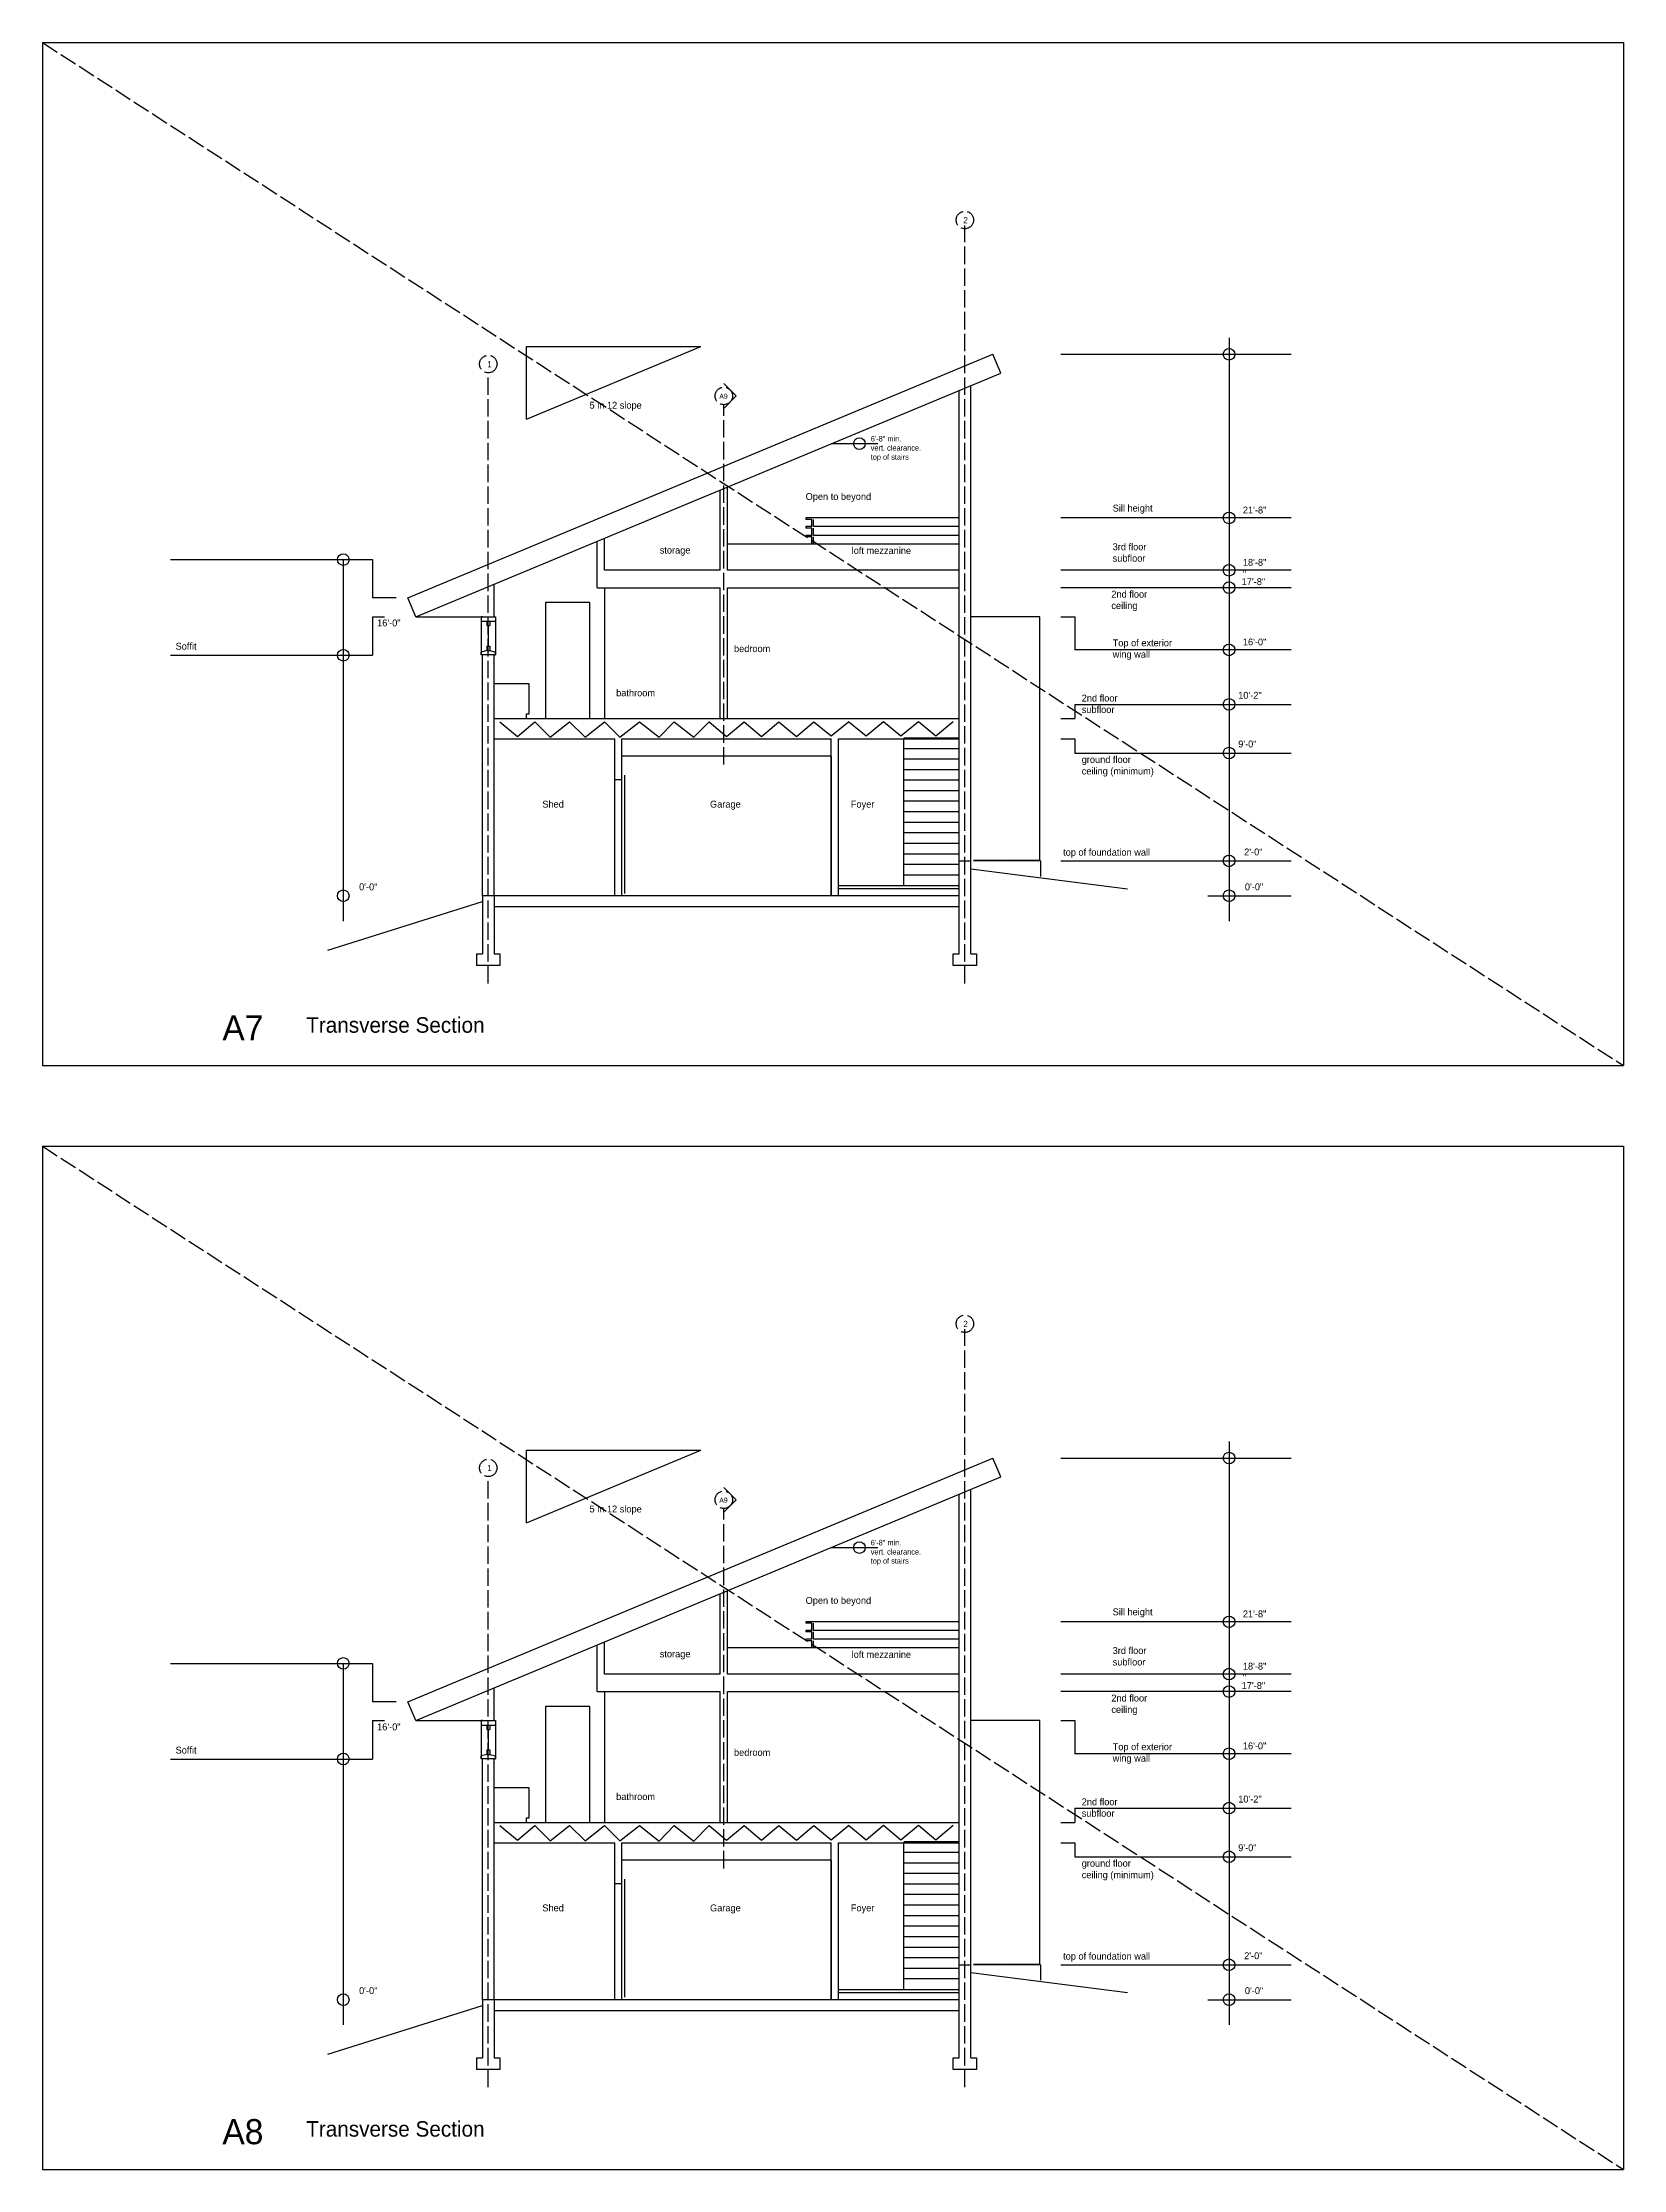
# Model space of a CAD drawing. Header units: inches. Extents: x -173 to 6851, y -1827 to 3486.
# Drawn here: x 2166 to 3254, y -308 to 1156 of the extents above; entities that cross this region are included whole.
import ezdxf

# ---------------------------------------------------------------- set-up
doc = ezdxf.new("R2010")
doc.units = ezdxf.units.IN
doc.header["$MEASUREMENT"] = 0
doc.linetypes.add('ACAD_ISO02W100', pattern=[15, 12, -3])
for name, color, linetype in [('blocks', 251, 'Continuous'), ('const', 7, 'Continuous'), ('e1', 7, 'Continuous'), ('e2', 251, 'Continuous'), ('grid', 252, 'ACAD_ISO02W100'), ('millwork', 253, 'Continuous'), ('soffit', 253, 'ACAD_ISO02W100'), ('stairs', 140, 'Continuous'), ('walls', 7, 'Continuous')]:
    doc.layers.add(name, color=color, linetype=linetype)

msp = doc.modelspace()

# ---------------------------------------------------------------- linework, layer by layer
for p, q in [((2166, 1155.7), (3254, 1155.7)), ((2166, 1155.7), (2166, 451.7)), ((3254, 1155.7), (3254, 451.7)), ((2166, 956.7), (2166, 451.7)), ((2796.8, 592.6), (2804.8, 592.6)), ((2166, 451.7), (3254, 451.7)), ((2166, 396.2), (2836.2, 396.2)), ((2166, 396.2), (3254, 396.2)), ((2166, 396.2), (2166, -307.8)), ((3254, 396.2), (3254, -307.8)), ((2166, 197.2), (2166, -307.8)), ((2796.8, -167), (2804.8, -167)), ((2166, -307.8), (2836.2, -307.8)), ((2166, -307.8), (3254, -307.8))]:
    msp.add_line(p, q)
at = {"layer": 'blocks'}
for p, q in [((2806.8, 593.1), (2828.3, 593.1)), ((2828.8, 593.1), (2852.3, 593.1)), ((2806.8, -166.5), (2828.3, -166.5)), ((2828.8, -166.5), (2852.3, -166.5))]:
    msp.add_line(p, q, dxfattribs=at)
at = {"layer": 'e1'}
for p, q in [((2632.4, 690.6), (2632.4, 780.6)), ((2637.4, 690.6), (2637.4, 780.6)), ((2708.8, 568.6), (2708.8, 660.6)), ((2713.8, 568.6), (2713.8, 660.6)), ((2559.8, 568.6), (2559.8, 648.6)), ((2564.8, 568.6), (2564.8, 648.6)), ((2632.4, -69), (2632.4, 21)), ((2637.4, -69), (2637.4, 21)), ((2708.8, -191), (2708.8, -99)), ((2713.8, -191), (2713.8, -99)), ((2559.8, -191), (2559.8, -111)), ((2564.8, -191), (2564.8, -111))]:
    msp.add_line(p, q, dxfattribs=at)
at = {"layer": 'e2'}
for p, q in [((2982.6, 952.6), (2982.6, 551.1)), ((2866.9, 941.2), (3025.4, 941.2)), ((2708.8, 879.7), (2741, 879.7)), ((3025.4, 828.6), (2866.9, 828.6)), ((2254, 799.9), (2393.1, 799.9)), ((2373, 799.9), (2373, 551.1)), ((2393.1, 799.9), (2393.1, 773.5)), ((3025.4, 792.6), (2866.9, 792.6)), ((2552.8, 780.6), (2552.8, 690.6)), ((3025.4, 780.6), (2866.9, 780.6)), ((2890.9, 780.6), (2876.5, 780.6)), ((2409.3, 773.5), (2393.1, 773.5)), ((2512.4, 690.6), (2512.4, 770.6)), ((2512.4, 770.6), (2542.4, 770.6)), ((2542.4, 770.6), (2542.4, 690.6)), ((2393.1, 760.6), (2401.3, 760.6)), ((2393.1, 760.6), (2393.1, 734.1)), ((2467.8, 760.6), (2467.8, 734.3)), ((2477.8, 760.6), (2477.8, 734.3)), ((2852.3, 760.6), (2804.8, 760.6)), ((2852.3, 593.1), (2852.3, 760.6)), ((2866.9, 760.6), (2876.5, 760.6)), ((2876.5, 760.6), (2876.5, 737.8)), ((2254, 734.1), (2393.1, 734.1)), ((3025.4, 737.8), (2876.5, 737.8)), ((2476.8, 714.6), (2500.8, 714.6)), ((2500.8, 714.6), (2500.8, 693.6)), ((2480.8, 688.3), (2492.8, 678.3)), ((2492.8, 678.3), (2504.8, 688.3)), ((2500.8, 693.6), (2498.8, 693.6)), ((2498.8, 693.6), (2498.8, 690.6)), ((2504.8, 688.3), (2515.4, 677.7)), ((2515.4, 677.7), (2528.8, 688.3)), ((2528.8, 688.3), (2539.4, 677.7)), ((2539.4, 677.7), (2552.8, 688.3)), ((2552.8, 688.3), (2563.4, 677.7)), ((2563.4, 677.7), (2576.8, 688.3)), ((2576.8, 688.3), (2590.3, 677.7)), ((2590.3, 677.7), (2600.8, 688.3)), ((2600.8, 688.3), (2614.3, 677.7)), ((2614.3, 677.7), (2624.8, 688.3)), ((2624.8, 688.3), (2636.8, 678.3)), ((2636.8, 678.3), (2648.8, 688.3)), ((2648.8, 688.3), (2660.8, 678.3)), ((2660.8, 678.3), (2672.8, 688.3)), ((2672.8, 688.3), (2684.8, 678.3)), ((2684.8, 678.3), (2696.8, 688.3)), ((2696.8, 688.3), (2708.8, 678.6)), ((2708.8, 678.6), (2720.8, 688.3)), ((2720.8, 688.6), (2732.8, 678.6)), ((2732.8, 678.6), (2744.8, 688.6)), ((2744.8, 688.6), (2756.8, 678.6)), ((2756.8, 678.6), (2768.8, 688.6)), ((2768.8, 688.6), (2780.8, 678.6)), ((2780.8, 678.6), (2792.8, 688.6)), ((2866.9, 690.6), (2876.5, 690.6)), ((2876.5, 700.3), (3025.4, 700.3)), ((2876.5, 700.3), (2876.5, 690.6)), ((2866.9, 676.6), (2876.5, 676.6)), ((2876.5, 676.6), (2876.5, 666.8)), ((2708.8, 664.6), (2564.8, 664.6)), ((2876.5, 666.8), (3025.4, 666.8)), ((2852.8, 592.6), (2806.8, 592.6)), ((2852.8, 592.6), (2852.8, 581.9)), ((2866.9, 592.6), (3025.4, 592.6)), ((2967.9, 568.6), (3025.4, 568.6)), ((2982.6, 193), (2982.6, -208.4)), ((2866.9, 181.7), (3025.4, 181.7)), ((2708.8, 120.1), (2741, 120.1)), ((3025.4, 69), (2866.9, 69)), ((2254, 40.4), (2393.1, 40.4)), ((2373, 40.4), (2373, -208.4)), ((2393.1, 40.4), (2393.1, 13.9)), ((3025.4, 33), (2866.9, 33)), ((2552.8, 21), (2552.8, -69)), ((3025.4, 21), (2866.9, 21)), ((2890.9, 21), (2876.5, 21)), ((2409.3, 13.9), (2393.1, 13.9)), ((2393.1, 1), (2401.3, 1)), ((2393.1, 1), (2393.1, -25.4)), ((2467.8, 1), (2467.8, -25.2)), ((2477.8, 1), (2477.8, -25.2)), ((2512.4, -69), (2512.4, 11)), ((2512.4, 11), (2542.4, 11)), ((2542.4, 11), (2542.4, -69)), ((2852.3, 1), (2804.8, 1)), ((2852.3, -166.5), (2852.3, 1)), ((2866.9, 1), (2876.5, 1)), ((2876.5, 1), (2876.5, -21.8)), ((2254, -25.4), (2393.1, -25.4)), ((3025.4, -21.8), (2876.5, -21.8)), ((2476.8, -45), (2500.8, -45)), ((2500.8, -45), (2500.8, -66)), ((2480.8, -71.2), (2492.8, -81.2)), ((2492.8, -81.2), (2504.8, -71.2)), ((2500.8, -66), (2498.8, -66)), ((2498.8, -66), (2498.8, -69)), ((2504.8, -71.2), (2515.4, -81.8)), ((2515.4, -81.8), (2528.8, -71.2)), ((2528.8, -71.2), (2539.4, -81.8)), ((2539.4, -81.8), (2552.8, -71.2)), ((2552.8, -71.2), (2563.4, -81.8)), ((2563.4, -81.8), (2576.8, -71.2)), ((2576.8, -71.2), (2590.3, -81.9)), ((2590.3, -81.9), (2600.8, -71.2)), ((2600.8, -71.2), (2614.3, -81.9)), ((2614.3, -81.9), (2624.8, -71.2)), ((2624.8, -71.2), (2636.8, -81.2)), ((2636.8, -81.2), (2648.8, -71.2)), ((2648.8, -71.2), (2660.8, -81.2)), ((2660.8, -81.2), (2672.8, -71.2)), ((2672.8, -71.2), (2684.8, -81.2)), ((2684.8, -81.2), (2696.8, -71.2)), ((2696.8, -71.2), (2708.8, -81)), ((2708.8, -81), (2720.8, -71.2)), ((2720.8, -71), (2732.8, -81)), ((2732.8, -81), (2744.8, -71)), ((2744.8, -71), (2756.8, -81)), ((2756.8, -81), (2768.8, -71)), ((2768.8, -71), (2780.8, -81)), ((2780.8, -81), (2792.8, -71)), ((2866.9, -69), (2876.5, -69)), ((2876.5, -59.2), (3025.4, -59.2)), ((2876.5, -59.2), (2876.5, -69)), ((2866.9, -83), (2876.5, -83)), ((2876.5, -83), (2876.5, -92.7)), ((2708.8, -95), (2564.8, -95)), ((2876.5, -92.7), (3025.4, -92.7)), ((2852.8, -167), (2806.8, -167)), ((2852.8, -167), (2852.8, -177.6)), ((2866.9, -167), (3025.4, -167)), ((2967.9, -191), (3025.4, -191))]:
    msp.add_line(p, q, dxfattribs=at)
for centre in [(2982.6, 941.2), (2728.2, 879.7), (2982.6, 828.6), (2373, 799.9), (2982.6, 792.6), (2982.6, 780.6), (2373, 734.1), (2982.6, 737.8), (2982.6, 700.3), (2982.6, 666.8), (2982.6, 592.6), (2373, 568.6), (2982.6, 568.6), (2982.6, 181.7), (2728.2, 120.1), (2982.6, 69), (2373, 40.4), (2982.6, 33), (2982.6, 21), (2373, -25.4), (2982.6, -21.8), (2982.6, -59.2), (2982.6, -92.7), (2982.6, -167), (2373, -191), (2982.6, -191)]:
    msp.add_circle(centre, 4, dxfattribs=at)
at = {"layer": 'grid'}
for p, q in [((2800.8, 508.3), (2800.8, 1029.9)), ((2472.8, 508.3), (2472.8, 928.5)), ((2634.9, 658.9), (2634.9, 906.5)), ((2800.8, -251.2), (2800.8, 270.4)), ((2472.8, -251.2), (2472.8, 168.9)), ((2634.9, -100.7), (2634.9, 147))]:
    msp.add_line(p, q, dxfattribs=at)
for centre in [(2800.8, 1033.6), (2472.8, 934.5), (2634.9, 912.5), (2800.8, 274.1), (2472.8, 174.9), (2634.9, 153)]:
    msp.add_circle(centre, 6, dxfattribs=at)
at = {"layer": 'millwork'}
for p, q in [((2499, 936.5), (2499, 946.5)), ((2499, 946.5), (2619, 946.5)), ((2499, 896.5), (2499, 946.5)), ((2499, 926.5), (2499, 936.5)), ((2499, 926.5), (2499, 926.5)), ((2796.8, 828.6), (2691.3, 828.6)), ((2691.3, 828.6), (2691.3, 827.6)), ((2695.5, 827.6), (2691.3, 827.6)), ((2695.5, 822.6), (2691.3, 822.6)), ((2691.3, 822.6), (2691.3, 821.6)), ((2695.5, 821.6), (2691.3, 821.6)), ((2695.5, 822.6), (2695.5, 827.6)), ((2695.5, 816.6), (2695.5, 821.6)), ((2696.5, 822.6), (2696.5, 827.6)), ((2796.8, 822.6), (2696.5, 822.6)), ((2696.5, 816.6), (2696.5, 821.6)), ((2796.8, 810.6), (2637.4, 810.6)), ((2691.3, 816.6), (2691.3, 815.6)), ((2695.5, 816.6), (2691.3, 816.6)), ((2695.5, 815.6), (2691.3, 815.6)), ((2695.5, 810.6), (2695.5, 815.6)), ((2796.8, 816.6), (2696.5, 816.6)), ((2696.5, 810.6), (2696.5, 815.6)), ((2758.8, 575.6), (2758.8, 676.6)), ((2499, 177), (2499, 187)), ((2499, 187), (2619, 187)), ((2499, 137), (2499, 187)), ((2499, 167), (2499, 177)), ((2499, 167), (2499, 167)), ((2796.8, 69), (2691.3, 69)), ((2691.3, 69), (2691.3, 68)), ((2695.5, 68), (2691.3, 68)), ((2695.5, 63), (2691.3, 63)), ((2691.3, 63), (2691.3, 62)), ((2695.5, 62), (2691.3, 62)), ((2695.5, 63), (2695.5, 68)), ((2695.5, 57), (2695.5, 62)), ((2696.5, 63), (2696.5, 68)), ((2796.8, 63), (2696.5, 63)), ((2696.5, 57), (2696.5, 62)), ((2796.8, 51), (2637.4, 51)), ((2691.3, 57), (2691.3, 56)), ((2695.5, 57), (2691.3, 57)), ((2695.5, 56), (2691.3, 56)), ((2695.5, 51), (2695.5, 56)), ((2796.8, 57), (2696.5, 57)), ((2696.5, 51), (2696.5, 56)), ((2758.8, -184), (2758.8, -83))]:
    msp.add_line(p, q, dxfattribs=at)
at = {"layer": 'soffit'}
for p, q in [((2166, 1155.7), (3254, 451.7)), ((2166, 396.2), (3254, -307.8))]:
    msp.add_line(p, q, dxfattribs=at)
at = {"layer": 'stairs'}
for p, q in [((2796.8, 677.1), (2758.8, 677.1)), ((2796.8, 669.8), (2758.8, 669.8)), ((2796.8, 662.6), (2758.8, 662.6)), ((2796.8, 655.3), (2758.8, 655.3)), ((2796.8, 648.1), (2758.8, 648.1)), ((2796.8, 640.8), (2758.8, 640.8)), ((2796.8, 633.6), (2758.8, 633.6)), ((2796.8, 626.3), (2758.8, 626.3)), ((2796.8, 619.1), (2758.8, 619.1)), ((2796.8, 611.8), (2758.8, 611.8)), ((2796.8, 604.6), (2758.8, 604.6)), ((2796.8, 597.3), (2758.8, 597.3)), ((2796.8, 590.1), (2758.8, 590.1)), ((2796.8, 582.8), (2758.8, 582.8)), ((2796.8, -82.5), (2758.8, -82.5)), ((2796.8, -89.7), (2758.8, -89.7)), ((2796.8, -97), (2758.8, -97)), ((2796.8, -104.2), (2758.8, -104.2)), ((2796.8, -111.5), (2758.8, -111.5)), ((2796.8, -118.7), (2758.8, -118.7)), ((2796.8, -126), (2758.8, -126)), ((2796.8, -133.2), (2758.8, -133.2)), ((2796.8, -140.5), (2758.8, -140.5)), ((2796.8, -147.7), (2758.8, -147.7)), ((2796.8, -155), (2758.8, -155)), ((2796.8, -162.2), (2758.8, -162.2)), ((2796.8, -169.5), (2758.8, -169.5)), ((2796.8, -176.7), (2758.8, -176.7))]:
    msp.add_line(p, q, dxfattribs=at)
at = {"layer": 'walls'}
for p, q in [((2417.5, 773.5), (2820.1, 941.2)), ((2499, 896.5), (2619, 946.5)), ((2825.5, 928.3), (2820.1, 941.2)), ((2422.9, 760.6), (2825.5, 928.3)), ((2634.9, 921), (2643.4, 912.5)), ((2634.9, 904), (2643.4, 912.5)), ((2796.8, 592.6), (2796.8, 916.4)), ((2804.8, 592.6), (2804.8, 919.7)), ((2637.4, 792.6), (2637.4, 850)), ((2632.4, 792.6), (2632.4, 847.9)), ((2547.8, 780.6), (2547.8, 812.6)), ((2552.8, 792.6), (2552.8, 814.7)), ((2632.4, 792.6), (2552.8, 792.6)), ((2796.8, 792.6), (2637.4, 792.6)), ((2476.8, 760.6), (2476.8, 783)), ((2547.8, 780.6), (2632.4, 780.6)), ((2637.4, 780.6), (2796.8, 780.6)), ((2422.9, 760.6), (2417.5, 773.5)), ((2422.9, 760.6), (2468.8, 760.6)), ((2467.8, 760.6), (2467.8, 757.6)), ((2468.8, 760.6), (2467.8, 760.6)), ((2467.8, 757.6), (2477.8, 757.6)), ((2468.8, 760.6), (2477.8, 760.6)), ((2471.8, 757.5), (2473.8, 757.5)), ((2471.8, 757.5), (2471.8, 754.6)), ((2471.8, 754.6), (2473.8, 754.6)), ((2472.8, 754.6), (2472.8, 740.4)), ((2473.8, 757.5), (2473.8, 754.6)), ((2477.8, 760.6), (2477.8, 757.6)), ((2471.8, 737.3), (2467.8, 736.3)), ((2467.8, 734.3), (2467.8, 736.3)), ((2476.8, 734.3), (2467.8, 734.3)), ((2468.8, 568.6), (2468.8, 734.3)), ((2471.8, 740.4), (2471.8, 737.3)), ((2471.8, 740.4), (2473.8, 740.4)), ((2471.8, 737.3), (2473.8, 737.3)), ((2473.8, 740.4), (2473.8, 737.3)), ((2473.8, 737.3), (2477.8, 736.3)), ((2476.8, 568.6), (2476.8, 734.3)), ((2476.8, 734.3), (2477.8, 734.3)), ((2477.8, 734.3), (2477.8, 736.3)), ((2477.8, 734.3), (2477.8, 734.3)), ((2637.4, 690.6), (2637.4, 702.7)), ((2476.8, 690.6), (2796.8, 690.6)), ((2476.8, 676.6), (2559.8, 676.6)), ((2559.8, 648.6), (2559.8, 676.6)), ((2564.8, 676.6), (2708.8, 676.6)), ((2564.8, 648.6), (2564.8, 676.6)), ((2708.8, 660.6), (2708.8, 676.6)), ((2713.8, 676.6), (2796.8, 676.6)), ((2713.8, 660.6), (2713.8, 676.6)), ((2708.8, 664.6), (2708.8, 568.6)), ((2559.8, 648.6), (2564.8, 648.6)), ((2566.6, 651.5), (2566.6, 570.2)), ((2796.8, 528.6), (2796.8, 592.6)), ((2804.8, 528.6), (2804.8, 592.6)), ((2804.8, 587.1), (2912.7, 573.4)), ((2713.8, 575.6), (2796.8, 575.6)), ((2713.8, 573.6), (2796.8, 573.6)), ((2362.3, 531.1), (2468.8, 564.6)), ((2796.8, 568.6), (2468.8, 568.6)), ((2468.8, 568.6), (2468.8, 549.1)), ((2468.8, 565.7), (2468.8, 528.6)), ((2476.8, 568.6), (2476.8, 528.6)), ((2476.8, 561.1), (2796.8, 561.1)), ((2464.8, 528.6), (2468.8, 528.6)), ((2464.8, 528.6), (2464.8, 520.6)), ((2476.8, 528.6), (2480.8, 528.6)), ((2480.8, 528.6), (2480.8, 520.6)), ((2792.8, 528.6), (2796.8, 528.6)), ((2792.8, 520.6), (2792.8, 528.6)), ((2804.8, 528.6), (2808.8, 528.6)), ((2808.8, 528.6), (2808.8, 520.6)), ((2480.8, 520.6), (2464.8, 520.6)), ((2468.8, 520.6), (2464.8, 520.6)), ((2808.8, 520.6), (2792.8, 520.6)), ((2417.5, 13.9), (2820.1, 181.7)), ((2499, 137), (2619, 187)), ((2825.5, 168.8), (2820.1, 181.7)), ((2422.9, 1), (2825.5, 168.8)), ((2634.9, 161.5), (2643.4, 153)), ((2634.9, 144.5), (2643.4, 153)), ((2796.8, -167), (2796.8, 156.8)), ((2804.8, -167), (2804.8, 160.1)), ((2632.4, 33), (2632.4, 88.3)), ((2637.4, 33), (2637.4, 90.4)), ((2547.8, 21), (2547.8, 53.1)), ((2552.8, 33), (2552.8, 55.1)), ((2632.4, 33), (2552.8, 33)), ((2796.8, 33), (2637.4, 33)), ((2476.8, 1), (2476.8, 23.5)), ((2547.8, 21), (2632.4, 21)), ((2637.4, 21), (2796.8, 21)), ((2422.9, 1), (2417.5, 13.9)), ((2422.9, 1), (2468.8, 1)), ((2467.8, 1), (2467.8, -2)), ((2468.8, 1), (2467.8, 1)), ((2468.8, 1), (2477.8, 1)), ((2477.8, 1), (2477.8, -2)), ((2467.8, -2), (2477.8, -2)), ((2471.8, -2), (2473.8, -2)), ((2471.8, -2), (2471.8, -5)), ((2471.8, -5), (2473.8, -5)), ((2472.8, -5), (2472.8, -19.2)), ((2473.8, -2), (2473.8, -5)), ((2471.8, -22.2), (2467.8, -23.2)), ((2467.8, -25.2), (2467.8, -23.2)), ((2476.8, -25.2), (2467.8, -25.2)), ((2468.8, -191), (2468.8, -25.2)), ((2471.8, -19.2), (2471.8, -22.2)), ((2471.8, -19.2), (2473.8, -19.2)), ((2471.8, -22.2), (2473.8, -22.2)), ((2473.8, -19.2), (2473.8, -22.2)), ((2473.8, -22.2), (2477.8, -23.2)), ((2476.8, -191), (2476.8, -25.2)), ((2476.8, -25.2), (2477.8, -25.2)), ((2477.8, -25.2), (2477.8, -23.2)), ((2477.8, -25.2), (2477.8, -25.2)), ((2637.4, -69), (2637.4, -56.8)), ((2476.8, -69), (2796.8, -69)), ((2476.8, -83), (2559.8, -83)), ((2559.8, -111), (2559.8, -83)), ((2564.8, -83), (2708.8, -83)), ((2564.8, -111), (2564.8, -83)), ((2708.8, -99), (2708.8, -83)), ((2713.8, -83), (2796.8, -83)), ((2713.8, -99), (2713.8, -83)), ((2708.8, -95), (2708.8, -191)), ((2559.8, -111), (2564.8, -111)), ((2566.6, -108.1), (2566.6, -189.3)), ((2796.8, -231), (2796.8, -167)), ((2804.8, -231), (2804.8, -167)), ((2804.8, -172.4), (2912.7, -186.1)), ((2713.8, -184), (2796.8, -184)), ((2713.8, -186), (2796.8, -186)), ((2362.3, -228.5), (2468.8, -195)), ((2796.8, -191), (2468.8, -191)), ((2468.8, -191), (2468.8, -210.5)), ((2468.8, -193.8), (2468.8, -231)), ((2476.8, -191), (2476.8, -231)), ((2476.8, -198.5), (2796.8, -198.5)), ((2464.8, -231), (2468.8, -231)), ((2464.8, -231), (2464.8, -239)), ((2476.8, -231), (2480.8, -231)), ((2480.8, -231), (2480.8, -239)), ((2792.8, -231), (2796.8, -231)), ((2792.8, -239), (2792.8, -231)), ((2804.8, -231), (2808.8, -231)), ((2808.8, -231), (2808.8, -239)), ((2480.8, -239), (2464.8, -239)), ((2468.8, -239), (2464.8, -239)), ((2808.8, -239), (2792.8, -239))]:
    msp.add_line(p, q, dxfattribs=at)

# ---------------------------------------------------------------- texts
at = {"layer": 'const', "attachment_point": 1}
for s, insert, char_height, width in [('2', (2799.7, 1035.6), 4.26, 1625.197), ('1', (2472.1, 936.5), 4.26, 1625.197), ('5 in 12 slope', (2542.5, 908.5), 4.736, 1805.775), ('A9', (2631.8, 914), 3.41, 1300.158), ('6\'-8" min.^Jvert. clearance.\\Ptop of stairs', (2736, 885), 3.789, 1444.62), ('Open to beyond', (2691.2, 845.7), 4.736, 1805.775), ('Sill height', (2902.5, 837.7), 4.736, 1805.775), ('21\'-8"', (2992.1, 836.4), 4.74, 1805.775), ('storage', (2590.8, 808.8), 4.74, 1805.775), ('loft mezzanine', (2722.9, 808.5), 4.736, 1805.775), ('3rd floor^Jsubfloor', (2902.5, 811.1), 4.736, 1805.775), ('18\'-8"\\P"', (2992.1, 800.4), 4.74, 1805.775), ('\\P2nd floor^Jceiling', (2901.6, 786.4), 4.736, 1805.775), ('\\P17\'-8"', (2991.3, 795), 4.74, 1805.775), ('16\'-0"', (2396.3, 758.7), 4.74, 1805.775), ('Soffit', (2257.6, 742.7), 4.74, 1805.775), ('bedroom', (2641.9, 741), 4.74, 1805.775), ('Top of exterior\\Pwing wall', (2902.5, 745), 4.736, 1805.775), ('16\'-0"', (2992.1, 745.6), 4.74, 1805.775), ('bathroom', (2560.8, 710.6), 4.74, 1805.775), ('2nd floor^Jsubfloor', (2881.2, 707), 4.736, 1805.775), ('10\'-2"', (2988.9, 708.9), 4.74, 1805.775), ('9\'-0"', (2988.9, 675.4), 4.74, 1805.775), ('ground floor^Jceiling (minimum)', (2881.2, 664.7), 4.736, 1805.775), ('Shed', (2510, 634), 4.74, 1805.775), ('Garage', (2625.4, 634), 4.74, 1805.775), ('Foyer', (2722.3, 634), 4.74, 1805.775), ('top of foundation wall', (2868.4, 600.9), 4.736, 1805.775), ('2\'-0"', (2993, 601.1), 4.74, 1805.775), ('0\'-0"', (2383.9, 577.1), 4.74, 1805.775), ('0\'-0"', (2993.5, 577.1), 4.74, 1805.775), ('A7', (2289.8, 486.3), 17.26, 6582.049), ('Transverse Section', (2347.5, 485), 10.656, 4062.993), ('2', (2799.7, 276.1), 4.26, 1625.197), ('1', (2472.1, 177), 4.26, 1625.197), ('5 in 12 slope', (2542.5, 149), 4.736, 1805.775), ('A9', (2631.8, 154.4), 3.41, 1300.158), ('6\'-8" min.^Jvert. clearance.\\Ptop of stairs', (2736, 125.4), 3.789, 1444.62), ('Open to beyond', (2691.2, 86.1), 4.736, 1805.775), ('Sill height', (2902.5, 78.2), 4.736, 1805.775), ('21\'-8"', (2992.1, 76.8), 4.74, 1805.775), ('storage', (2590.8, 49.3), 4.74, 1805.775), ('loft mezzanine', (2722.9, 48.9), 4.736, 1805.775), ('3rd floor^Jsubfloor', (2902.5, 51.6), 4.736, 1805.775), ('18\'-8"\\P"', (2992.1, 40.8), 4.74, 1805.775), ('\\P2nd floor^Jceiling', (2901.6, 26.8), 4.736, 1805.775), ('\\P17\'-8"', (2991.3, 35.4), 4.74, 1805.775), ('16\'-0"', (2396.3, -0.9), 4.74, 1805.775), ('Top of exterior\\Pwing wall', (2902.5, -14.6), 4.736, 1805.775), ('16\'-0"', (2992.1, -14), 4.74, 1805.775), ('Soffit', (2257.6, -16.9), 4.74, 1805.775), ('bedroom', (2641.9, -18.5), 4.74, 1805.775), ('bathroom', (2560.8, -48.9), 4.74, 1805.775), ('2nd floor^Jsubfloor', (2881.2, -52.5), 4.736, 1805.775), ('10\'-2"', (2988.9, -50.6), 4.74, 1805.775), ('9\'-0"', (2988.9, -84.1), 4.74, 1805.775), ('ground floor^Jceiling (minimum)', (2881.2, -94.8), 4.736, 1805.775), ('Shed', (2510, -125.5), 4.74, 1805.775), ('Garage', (2625.4, -125.5), 4.74, 1805.775), ('Foyer', (2722.3, -125.5), 4.74, 1805.775), ('top of foundation wall', (2868.4, -158.7), 4.736, 1805.775), ('2\'-0"', (2993, -158.4), 4.74, 1805.775), ('0\'-0"', (2383.9, -182.4), 4.74, 1805.775), ('0\'-0"', (2993.5, -182.4), 4.74, 1805.775), ('A8', (2289.8, -273.2), 17.26, 6582.049), ('Transverse Section', (2347.5, -274.6), 10.656, 4062.993)]:
    msp.add_mtext(s, dxfattribs=dict(at, insert=insert, char_height=char_height, width=width))

doc.saveas('drawing.dxf')
